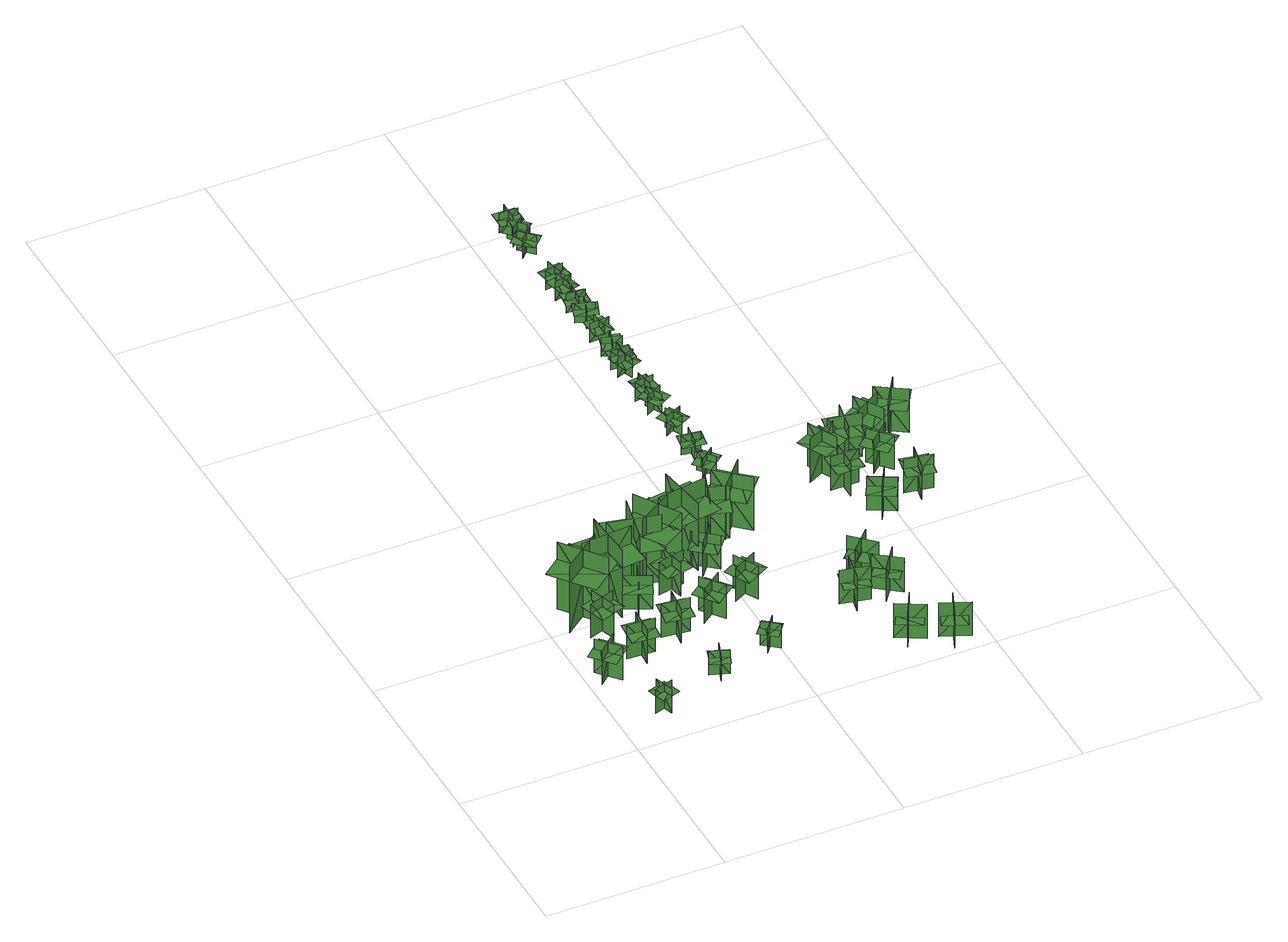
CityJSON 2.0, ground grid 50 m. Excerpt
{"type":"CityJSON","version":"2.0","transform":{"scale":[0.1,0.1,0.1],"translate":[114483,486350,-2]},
"CityObjects":{
"tree1":{"type":"SolitaryVegetationObject","geometry":[{"type":"MultiSurface","lod":"1","boundaries":[[[0,1,2]],[[0,2,3]],[[4,5,6]],[[4,6,7]],[[8,9,10]],[[8,10,11]],[[8,11,12]],[[8,12,13]]]}]},
"tree2":{"type":"SolitaryVegetationObject","geometry":[{"type":"MultiSurface","lod":"1","boundaries":[[[14,15,16]],[[14,16,17]],[[18,19,20]],[[18,20,21]],[[22,23,24]],[[22,24,25]],[[22,25,26]],[[22,26,27]]]}]},
"tree3":{"type":"SolitaryVegetationObject","geometry":[{"type":"MultiSurface","lod":"1","boundaries":[[[28,29,30]],[[28,30,31]],[[32,33,34]],[[32,34,35]],[[36,37,38]],[[36,38,39]],[[36,39,40]],[[36,40,41]]]}]},
"tree4":{"type":"SolitaryVegetationObject","geometry":[{"type":"MultiSurface","lod":"1","boundaries":[[[42,43,44]],[[42,44,45]],[[46,47,48]],[[46,48,49]],[[50,51,52]],[[50,52,53]],[[50,53,54]],[[50,54,55]]]}]},
"tree5":{"type":"SolitaryVegetationObject","geometry":[{"type":"MultiSurface","lod":"1","boundaries":[[[56,57,58]],[[56,58,59]],[[60,61,62]],[[60,62,63]],[[64,65,66]],[[64,66,67]],[[64,67,68]],[[64,68,69]]]}]},
"tree6":{"type":"SolitaryVegetationObject","geometry":[{"type":"MultiSurface","lod":"1","boundaries":[[[70,71,72]],[[70,72,73]],[[74,75,76]],[[74,76,77]],[[78,79,80]],[[78,80,81]],[[78,81,82]],[[78,82,83]]]}]},
"tree7":{"type":"SolitaryVegetationObject","geometry":[{"type":"MultiSurface","lod":"1","boundaries":[[[84,85,86]],[[84,86,87]],[[88,89,90]],[[88,90,91]],[[92,93,94]],[[92,94,95]],[[92,95,96]],[[92,96,97]]]}]},
"tree8":{"type":"SolitaryVegetationObject","geometry":[{"type":"MultiSurface","lod":"1","boundaries":[[[98,99,100]],[[98,100,101]],[[102,103,104]],[[102,104,105]],[[106,107,108]],[[106,108,109]],[[106,109,110]],[[106,110,111]]]}]},
"tree9":{"type":"SolitaryVegetationObject","geometry":[{"type":"MultiSurface","lod":"1","boundaries":[[[112,113,114]],[[112,114,115]],[[116,117,118]],[[116,118,119]],[[120,121,122]],[[120,122,123]],[[120,123,124]],[[120,124,125]]]}]},
"tree10":{"type":"SolitaryVegetationObject","geometry":[{"type":"MultiSurface","lod":"1","boundaries":[[[126,127,128]],[[126,128,129]],[[130,131,132]],[[130,132,133]],[[134,135,136]],[[134,136,137]],[[134,137,138]],[[134,138,139]]]}]},
"tree11":{"type":"SolitaryVegetationObject","geometry":[{"type":"MultiSurface","lod":"1","boundaries":[[[140,141,142]],[[140,142,143]],[[144,145,146]],[[144,146,147]],[[148,149,150]],[[148,150,151]],[[148,151,152]],[[148,152,153]]]}]},
"tree12":{"type":"SolitaryVegetationObject","geometry":[{"type":"MultiSurface","lod":"1","boundaries":[[[154,155,156]],[[154,156,157]],[[158,159,160]],[[158,160,161]],[[162,163,164]],[[162,164,165]],[[162,165,166]],[[162,166,167]]]}]},
"tree13":{"type":"SolitaryVegetationObject","geometry":[{"type":"MultiSurface","lod":"1","boundaries":[[[168,169,170]],[[168,170,171]],[[172,173,174]],[[172,174,175]],[[176,177,178]],[[176,178,179]],[[176,179,180]],[[176,180,181]]]}]},
"tree14":{"type":"SolitaryVegetationObject","geometry":[{"type":"MultiSurface","lod":"1","boundaries":[[[182,183,184]],[[182,184,185]],[[186,187,188]],[[186,188,189]],[[190,191,192]],[[190,192,193]],[[190,193,194]],[[190,194,195]]]}]},
"tree15":{"type":"SolitaryVegetationObject","geometry":[{"type":"MultiSurface","lod":"1","boundaries":[[[196,197,198]],[[196,198,199]],[[200,201,202]],[[200,202,203]],[[204,205,206]],[[204,206,207]],[[204,207,208]],[[204,208,209]]]}]},
"tree16":{"type":"SolitaryVegetationObject","geometry":[{"type":"MultiSurface","lod":"1","boundaries":[[[210,211,212]],[[210,212,213]],[[214,215,216]],[[214,216,217]],[[218,219,220]],[[218,220,221]],[[218,221,222]],[[218,222,223]]]}]},
"tree17":{"type":"SolitaryVegetationObject","geometry":[{"type":"MultiSurface","lod":"1","boundaries":[[[224,225,226]],[[224,226,227]],[[228,229,230]],[[228,230,231]],[[232,233,234]],[[232,234,235]],[[232,235,236]],[[232,236,237]]]}]},
"tree18":{"type":"SolitaryVegetationObject","geometry":[{"type":"MultiSurface","lod":"1","boundaries":[[[238,239,240]],[[238,240,241]],[[242,243,244]],[[242,244,245]],[[246,247,248]],[[246,248,249]],[[246,249,250]],[[246,250,251]]]}]},
"tree19":{"type":"SolitaryVegetationObject","geometry":[{"type":"MultiSurface","lod":"1","boundaries":[[[252,253,254]],[[252,254,255]],[[256,257,258]],[[256,258,259]],[[260,261,262]],[[260,262,263]],[[260,263,264]],[[260,264,265]]]}]},
"tree20":{"type":"SolitaryVegetationObject","geometry":[{"type":"MultiSurface","lod":"1","boundaries":[[[266,267,268]],[[266,268,269]],[[270,271,272]],[[270,272,273]],[[274,275,276]],[[274,276,277]],[[274,278,279]],[[274,279,275]]]}]},
"tree21":{"type":"SolitaryVegetationObject","geometry":[{"type":"MultiSurface","lod":"1","boundaries":[[[280,281,282]],[[280,282,283]],[[284,285,286]],[[284,286,287]],[[288,289,290]],[[288,290,291]],[[288,292,293]],[[288,293,289]]]}]},
"tree22":{"type":"SolitaryVegetationObject","geometry":[{"type":"MultiSurface","lod":"1","boundaries":[[[294,295,296]],[[294,296,297]],[[298,299,300]],[[298,300,301]],[[302,303,304]],[[302,304,305]],[[302,305,306]],[[302,306,307]]]}]},
"tree23":{"type":"SolitaryVegetationObject","geometry":[{"type":"MultiSurface","lod":"1","boundaries":[[[308,309,310]],[[308,310,311]],[[312,313,314]],[[312,314,315]],[[316,317,318]],[[316,318,319]],[[316,319,320]],[[316,320,321]]]}]},
"tree24":{"type":"SolitaryVegetationObject","geometry":[{"type":"MultiSurface","lod":"1","boundaries":[[[322,323,324]],[[322,324,325]],[[326,327,328]],[[326,328,329]],[[330,331,332]],[[330,332,333]],[[330,334,335]],[[330,335,331]]]}]},
"tree25":{"type":"SolitaryVegetationObject","geometry":[{"type":"MultiSurface","lod":"1","boundaries":[[[336,337,338]],[[336,338,339]],[[340,341,342]],[[340,342,343]],[[344,345,346]],[[344,346,347]],[[344,348,349]],[[344,349,345]]]}]},
"tree26":{"type":"SolitaryVegetationObject","geometry":[{"type":"MultiSurface","lod":"1","boundaries":[[[350,351,352]],[[350,352,353]],[[354,355,356]],[[354,356,357]],[[358,359,360]],[[358,360,361]],[[358,362,363]],[[358,363,359]]]}]},
"tree27":{"type":"SolitaryVegetationObject","geometry":[{"type":"MultiSurface","lod":"1","boundaries":[[[364,365,366]],[[364,366,367]],[[368,369,370]],[[368,370,371]],[[372,373,374]],[[372,374,375]],[[372,375,376]],[[372,376,377]]]}]},
"tree28":{"type":"SolitaryVegetationObject","geometry":[{"type":"MultiSurface","lod":"1","boundaries":[[[378,379,380]],[[378,380,381]],[[382,383,384]],[[382,384,385]],[[386,387,388]],[[386,388,389]],[[386,389,390]],[[386,390,391]]]}]},
"tree29":{"type":"SolitaryVegetationObject","geometry":[{"type":"MultiSurface","lod":"1","boundaries":[[[392,393,394]],[[392,394,395]],[[396,397,398]],[[396,398,399]],[[400,401,402]],[[400,402,403]],[[400,403,404]],[[400,404,405]]]}]},
"tree30":{"type":"SolitaryVegetationObject","geometry":[{"type":"MultiSurface","lod":"1","boundaries":[[[406,407,408]],[[406,408,409]],[[410,411,412]],[[410,412,413]],[[414,415,416]],[[414,416,417]],[[414,417,418]],[[414,418,419]]]}]},
"tree31":{"type":"SolitaryVegetationObject","geometry":[{"type":"MultiSurface","lod":"1","boundaries":[[[420,421,422]],[[420,422,423]],[[424,425,426]],[[424,426,427]],[[428,429,430]],[[428,430,431]],[[428,431,432]],[[428,432,433]]]}]},
"tree32":{"type":"SolitaryVegetationObject","geometry":[{"type":"MultiSurface","lod":"1","boundaries":[[[434,435,436]],[[434,436,437]],[[438,439,440]],[[438,440,441]],[[442,443,444]],[[442,444,445]],[[442,445,446]],[[442,446,447]]]}]},
"tree33":{"type":"SolitaryVegetationObject","geometry":[{"type":"MultiSurface","lod":"1","boundaries":[[[448,449,450]],[[448,450,451]],[[452,453,454]],[[452,454,455]],[[456,457,458]],[[456,458,459]],[[456,459,460]],[[456,460,461]]]}]},
"tree34":{"type":"SolitaryVegetationObject","geometry":[{"type":"MultiSurface","lod":"1","boundaries":[[[462,463,464]],[[462,464,465]],[[466,467,468]],[[466,468,469]],[[470,471,472]],[[470,472,473]],[[470,473,474]],[[470,474,475]]]}]},
"tree35":{"type":"SolitaryVegetationObject","geometry":[{"type":"MultiSurface","lod":"1","boundaries":[[[476,477,478]],[[476,478,479]],[[480,481,482]],[[480,482,483]],[[484,485,486]],[[484,486,487]],[[484,487,488]],[[484,488,489]]]}]},
"tree36":{"type":"SolitaryVegetationObject","geometry":[{"type":"MultiSurface","lod":"1","boundaries":[[[490,491,492]],[[490,492,493]],[[494,495,496]],[[494,496,497]],[[498,499,500]],[[498,500,501]],[[498,501,502]],[[498,502,503]]]}]},
"tree37":{"type":"SolitaryVegetationObject","geometry":[{"type":"MultiSurface","lod":"1","boundaries":[[[504,505,506]],[[504,506,507]],[[508,509,510]],[[508,510,511]],[[512,513,514]],[[512,514,515]],[[512,515,516]],[[512,516,517]]]}]},
"tree38":{"type":"SolitaryVegetationObject","geometry":[{"type":"MultiSurface","lod":"1","boundaries":[[[518,519,520]],[[518,520,521]],[[522,523,524]],[[522,524,525]],[[526,527,528]],[[526,528,529]],[[526,529,530]],[[526,530,531]]]}]},
"tree39":{"type":"SolitaryVegetationObject","geometry":[{"type":"MultiSurface","lod":"1","boundaries":[[[532,533,534]],[[532,534,535]],[[536,537,538]],[[536,538,539]],[[540,541,542]],[[540,542,543]],[[540,543,544]],[[540,544,545]]]}]},
"tree40":{"type":"SolitaryVegetationObject","geometry":[{"type":"MultiSurface","lod":"1","boundaries":[[[546,547,548]],[[546,548,549]],[[550,551,552]],[[550,552,553]],[[554,555,556]],[[554,556,557]],[[554,557,558]],[[554,558,559]]]}]},
"tree41":{"type":"SolitaryVegetationObject","geometry":[{"type":"MultiSurface","lod":"1","boundaries":[[[560,561,562]],[[560,562,563]],[[564,565,566]],[[564,566,567]],[[568,569,570]],[[568,570,571]],[[568,571,572]],[[568,572,573]]]}]},
"tree42":{"type":"SolitaryVegetationObject","geometry":[{"type":"MultiSurface","lod":"1","boundaries":[[[574,575,576]],[[574,576,577]],[[578,579,580]],[[578,580,581]],[[582,583,584]],[[582,584,585]],[[582,585,586]],[[582,586,587]]]}]},
"tree43":{"type":"SolitaryVegetationObject","geometry":[{"type":"MultiSurface","lod":"1","boundaries":[[[588,589,590]],[[588,590,591]],[[592,593,594]],[[592,594,595]],[[596,597,598]],[[596,598,599]],[[596,599,600]],[[596,600,601]]]}]},
"tree44":{"type":"SolitaryVegetationObject","geometry":[{"type":"MultiSurface","lod":"1","boundaries":[[[602,603,604]],[[602,604,605]],[[606,607,608]],[[606,608,609]],[[610,611,612]],[[610,612,613]],[[610,613,614]],[[610,614,615]]]}]},
"tree45":{"type":"SolitaryVegetationObject","geometry":[{"type":"MultiSurface","lod":"1","boundaries":[[[616,617,618]],[[616,618,619]],[[620,621,622]],[[620,622,623]],[[624,625,626]],[[624,626,627]],[[624,627,628]],[[624,628,629]]]}]},
"tree46":{"type":"SolitaryVegetationObject","geometry":[{"type":"MultiSurface","lod":"1","boundaries":[[[630,631,632]],[[630,632,633]],[[634,635,636]],[[634,636,637]],[[638,639,640]],[[638,640,641]],[[638,641,642]],[[638,642,643]]]}]},
"tree47":{"type":"SolitaryVegetationObject","geometry":[{"type":"MultiSurface","lod":"1","boundaries":[[[644,645,646]],[[644,646,647]],[[648,649,650]],[[648,650,651]],[[652,653,654]],[[652,654,655]],[[652,655,656]],[[652,656,657]]]}]},
"tree48":{"type":"SolitaryVegetationObject","geometry":[{"type":"MultiSurface","lod":"1","boundaries":[[[658,659,660]],[[658,660,661]],[[662,663,664]],[[662,664,665]],[[666,667,668]],[[666,668,669]],[[666,669,670]],[[666,670,671]]]}]},
"tree49":{"type":"SolitaryVegetationObject","geometry":[{"type":"MultiSurface","lod":"1","boundaries":[[[672,673,674]],[[672,674,675]],[[676,677,678]],[[676,678,679]],[[680,681,682]],[[680,682,683]],[[680,683,684]],[[680,684,685]]]}]}
},
"vertices":[
[32,320,13],[84,262,13],[84,262,121],[32,320,121],[29,268,13],[87,320,13],[87,320,121],[29,268,121],[29,268,90],[55,239,90],[113,291,90],[87,320,90],[61,349,90],[3,297,90],
[136,88,14],[119,141,14],[119,141,91],[136,88,91],[153,121,14],[100,104,14],[100,104,91],[153,121,91],[153,121,70],[144,148,70],[92,130,70],[100,104,70],[109,78,70],[162,95,70],
[158,474,14],[85,448,14],[85,448,122],[158,474,122],[111,497,14],[137,423,14],[137,423,122],[111,497,122],[111,497,92],[75,484,92],[100,411,92],[137,423,92],[173,436,92],[148,509,92],
[168,295,13],[173,372,13],[173,372,121],[168,295,121],[207,329,13],[130,334,13],[130,334,121],[207,329,121],[207,329,91],[210,367,91],[133,373,91],[130,334,91],[127,296,91],[204,290,91],
[48,495,8],[161,584,8],[161,584,224],[48,495,224],[152,484,8],[63,596,8],[63,596,224],[152,484,224],[152,484,168],[206,527,168],[117,639,168],[63,596,168],[9,553,168],[98,441,168],
[115,563,8],[258,572,8],[258,572,225],[115,563,225],[194,494,8],[184,637,8],[184,637,225],[194,494,225],[194,494,168],[263,499,168],[253,642,168],[184,637,168],[115,633,168],[125,490,168],
[303,148,16],[322,200,16],[322,200,93],[303,148,93],[336,164,16],[285,183,16],[285,183,93],[336,164,93],[336,164,71],[346,190,71],[294,209,71],[285,183,71],[275,157,71],[327,138,71],
[228,467,13],[258,539,13],[258,539,121],[228,467,121],[276,486,13],[204,517,13],[204,517,121],[276,486,121],[276,486,91],[291,522,91],[220,552,91],[204,517,91],[189,481,91],[261,451,91],
[281,332,13],[290,409,13],[290,409,121],[281,332,121],[322,364,13],[245,373,13],[245,373,121],[322,364,121],[322,364,90],[326,402,90],[250,412,90],[245,373,90],[240,335,90],[317,325,90],
[347,582,6],[207,612,6],[207,612,223],[347,582,223],[290,669,6],[260,529,6],[260,529,223],[290,669,223],[290,669,166],[222,684,166],[192,544,166],[260,529,166],[327,515,166],[357,655,166],
[362,503,12],[345,578,12],[345,578,119],[362,503,119],[390,546,12],[315,529,12],[315,529,119],[390,546,119],[390,546,89],[381,584,89],[306,566,89],[315,529,89],[323,491,89],[399,508,89],
[428,424,14],[366,376,14],[366,376,122],[428,424,122],[377,430,14],[424,369,14],[424,369,122],[377,430,122],[377,430,92],[346,407,92],[393,345,92],[424,369,92],[455,393,92],[407,454,92],
[316,683,10],[393,562,10],[393,562,226],[316,683,226],[294,581,10],[415,657,10],[415,657,226],[294,581,226],[294,581,170],[330,523,170],[452,599,170],[415,657,170],[378,716,170],[257,640,170],
[454,235,15],[497,202,15],[497,202,92],[454,235,92],[458,199,15],[492,243,15],[492,243,92],[458,199,92],[458,199,71],[480,182,71],[514,226,71],[492,243,71],[470,259,71],[436,216,71],
[446,575,13],[424,717,13],[424,717,229],[446,575,229],[507,660,13],[365,638,13],[365,638,229],[507,660,229],[507,660,172],[496,728,172],[355,706,172],[365,638,172],[376,570,172],[518,592,172],
[499,556,12],[439,605,12],[439,605,120],[499,556,120],[494,607,12],[445,547,12],[445,547,120],[494,607,120],[494,607,90],[464,632,90],[415,572,90],[445,547,90],[475,523,90],[524,582,90],
[544,457,14],[475,420,14],[475,420,121],[544,457,121],[494,472,14],[531,404,14],[531,404,121],[494,472,121],[494,472,91],[460,454,91],[497,385,91],[531,404,91],[565,422,91],[528,490,91],
[501,620,13],[537,726,13],[537,726,183],[501,620,183],[574,657,13],[468,693,13],[468,693,183],[574,657,183],[574,657,139],[592,708,139],[485,744,139],[468,693,139],[450,641,139],[557,605,139],
[643,661,11],[559,736,11],[559,736,181],[643,661,181],[638,743,11],[563,659,11],[563,659,181],[638,743,181],[638,743,137],[597,779,137],[523,695,137],[563,659,137],[604,623,137],[678,707,137],
[706,300,12],[788,283,12],[788,283,121],[706,300,121],[735,256,12],[735,256,121],[752,339,121],[752,339,12],[712,302,79],[784,287,79],[791,321,79],[719,336,79],[705,268,79],[776,253,79],
[771,120,13],[845,79,13],[845,79,122],[771,120,122],[786,69,13],[786,69,122],[826,143,122],[826,143,13],[777,120,80],[841,85,80],[858,115,80],[793,150,80],[760,89,80],[825,54,80],
[647,790,9],[647,790,71],[628,840,71],[628,840,9],[614,806,9],[614,806,71],[663,823,71],[663,823,9],[607,803,51],[616,778,51],[676,800,51],[667,825,51],[658,850,51],[598,828,51],
[653,900,11],[653,900,73],[619,941,73],[619,941,11],[617,904,11],[617,904,73],[657,937,73],[657,937,11],[611,899,53],[628,879,53],[678,919,53],[661,940,53],[644,961,53],[594,920,53],
[837,417,14],[778,356,14],[778,356,123],[837,417,123],[784,416,14],[784,416,123],[844,357,123],[844,357,14],[836,410,81],[784,358,81],[809,334,81],[860,387,81],[810,435,81],[759,383,81],
[923,94,12],[891,16,12],[891,16,121],[923,94,121],[875,74,12],[875,74,121],[952,41,121],[952,41,12],[924,88,79],[896,20,79],[928,7,79],[956,75,79],[892,101,79],[863,34,79],
[874,271,14],[806,321,14],[806,321,123],[874,271,123],[866,323,14],[866,323,123],[816,255,123],[816,255,14],[868,272,82],[809,315,82],[789,287,82],[848,244,82],[889,301,82],[829,343,82],
[640,1035,10],[640,1035,72],[633,982,72],[633,982,10],[661,1005,10],[661,1005,72],[610,1013,72],[610,1013,10],[669,1004,52],[673,1031,52],[610,1040,52],[606,1014,52],[602,987,52],[665,978,52],
[612,1099,9],[612,1099,71],[660,1124,71],[660,1124,9],[624,1133,9],[624,1133,71],[647,1087,71],[647,1087,9],[620,1140,51],[596,1128,51],[626,1071,51],[649,1083,51],[673,1095,51],[644,1153,51],
[652,1223,8],[652,1223,70],[605,1196,70],[605,1196,8],[641,1188,8],[641,1188,70],[616,1233,70],[616,1233,8],[645,1181,50],[669,1194,50],[637,1250,50],[614,1237,50],[590,1223,50],[622,1168,50],
[654,1268,8],[654,1268,70],[601,1260,70],[601,1260,8],[632,1239,8],[632,1239,70],[624,1290,70],[624,1290,8],[633,1232,50],[660,1236,50],[650,1299,50],[623,1295,50],[597,1291,50],[607,1227,50],
[603,1364,8],[603,1364,70],[653,1382,70],[653,1382,8],[619,1396,8],[619,1396,70],[636,1348,70],[636,1348,8],[616,1404,50],[591,1395,50],[612,1334,50],[637,1343,50],[663,1352,50],[641,1413,50],
[627,1423,9],[627,1423,71],[626,1370,71],[626,1370,9],[651,1397,9],[651,1397,71],[600,1398,71],[600,1398,9],[659,1397,51],[660,1424,51],[596,1425,51],[595,1398,51],[595,1371,51],[659,1370,51],
[601,1457,9],[601,1457,71],[652,1441,71],[652,1441,9],[633,1473,9],[633,1473,71],[618,1424,71],[618,1424,9],[635,1481,51],[609,1489,51],[591,1427,51],[616,1420,51],[642,1412,51],[661,1473,51],
[600,1519,10],[600,1519,72],[654,1523,72],[654,1523,10],[624,1546,10],[624,1546,72],[628,1494,72],[628,1494,10],[624,1553,52],[597,1552,52],[602,1488,52],[628,1490,52],[655,1491,52],[650,1555,52],
[634,1624,9],[634,1624,71],[617,1573,71],[617,1573,9],[650,1591,9],[650,1591,71],[601,1608,71],[601,1608,9],[657,1588,51],[666,1614,51],[605,1634,51],[596,1609,51],[588,1584,51],[648,1563,51],
[621,1626,8],[621,1626,70],[626,1679,70],[626,1679,8],[599,1654,8],[599,1654,70],[650,1650,70],[650,1650,8],[591,1655,50],[588,1628,50],[652,1623,50],[655,1650,50],[657,1676,50],[593,1682,50],
[852,768,15],[934,809,15],[934,809,154],[852,768,154],[916,747,15],[874,829,15],[874,829,154],[916,747,154],[916,747,118],[955,767,118],[914,849,118],[874,829,118],[835,809,118],[876,727,118],
[595,1710,7],[595,1710,69],[646,1724,69],[646,1724,7],[613,1741,7],[613,1741,69],[626,1691,69],[626,1691,7],[611,1748,49],[585,1741,49],[602,1679,49],[628,1686,49],[654,1693,49],[637,1755,49],
[921,753,14],[921,676,14],[921,676,122],[921,753,122],[885,717,14],[962,717,14],[962,717,122],[885,717,122],[885,717,92],[885,678,92],[962,678,92],[962,717,92],[962,756,92],[885,755,92],
[950,555,15],[988,623,15],[988,623,123],[950,555,123],[1000,569,15],[932,607,15],[932,607,123],[1000,569,123],[1000,569,93],[1018,603,93],[951,641,93],[932,607,93],[913,573,93],[981,535,93],
[614,1790,8],[614,1790,70],[624,1738,70],[624,1738,8],[644,1769,8],[644,1769,70],[593,1760,70],[593,1760,8],[651,1771,49],[647,1797,49],[583,1785,49],[588,1759,49],[593,1733,49],[656,1744,49],
[596,1898,8],[596,1898,70],[634,1936,70],[634,1936,8],[597,1935,8],[597,1935,70],[633,1898,70],[633,1898,8],[591,1940,50],[572,1921,50],[618,1876,50],[637,1895,50],[656,1914,50],[610,1959,50],
[631,1947,8],[631,1947,70],[596,1987,70],[596,1987,8],[595,1950,8],[595,1950,70],[634,1984,70],[634,1984,8],[589,1945,50],[607,1924,50],[655,1967,50],[637,1987,50],[620,2007,50],[571,1965,50],
[1015,805,15],[925,822,15],[925,822,154],[1015,805,154],[977,861,15],[960,770,15],[960,770,154],[977,861,154],[977,861,118],[933,869,118],[916,778,118],[960,770,118],[1003,762,118],[1020,852,118],
[613,1990,8],[613,1990,70],[613,2044,70],[613,2044,8],[588,2016,8],[588,2016,70],[639,2016,70],[639,2016,8],[580,2016,50],[580,1989,50],[644,1989,50],[644,2016,50],[644,2043,50],[580,2043,50],
[1013,781,15],[1065,723,15],[1065,723,123],[1013,781,123],[1010,730,15],[1068,781,15],[1068,781,123],[1010,730,123],[1010,730,93],[1036,701,93],[1093,752,93],[1068,781,93],[1042,810,93],[984,758,93],
[1046,629,14],[1122,615,14],[1122,615,122],[1046,629,122],[1075,586,14],[1089,662,14],[1089,662,122],[1075,586,122],[1075,586,92],[1113,579,92],[1127,656,92],[1089,662,92],[1051,669,92],[1037,593,92],
[1071,798,16],[1022,876,16],[1022,876,155],[1071,798,155],[1085,864,16],[1007,815,16],[1007,815,155],[1085,864,155],[1085,864,119],[1062,901,119],[984,852,119],[1007,815,119],[1031,777,119],[1109,826,119],
[1096,823,17],[1146,901,17],[1146,901,156],[1096,823,156],[1162,838,17],[1084,888,17],[1084,888,156],[1162,838,156],[1162,838,120],[1186,875,120],[1108,925,120],[1084,888,120],[1060,850,120],[1138,801,120]
]}
